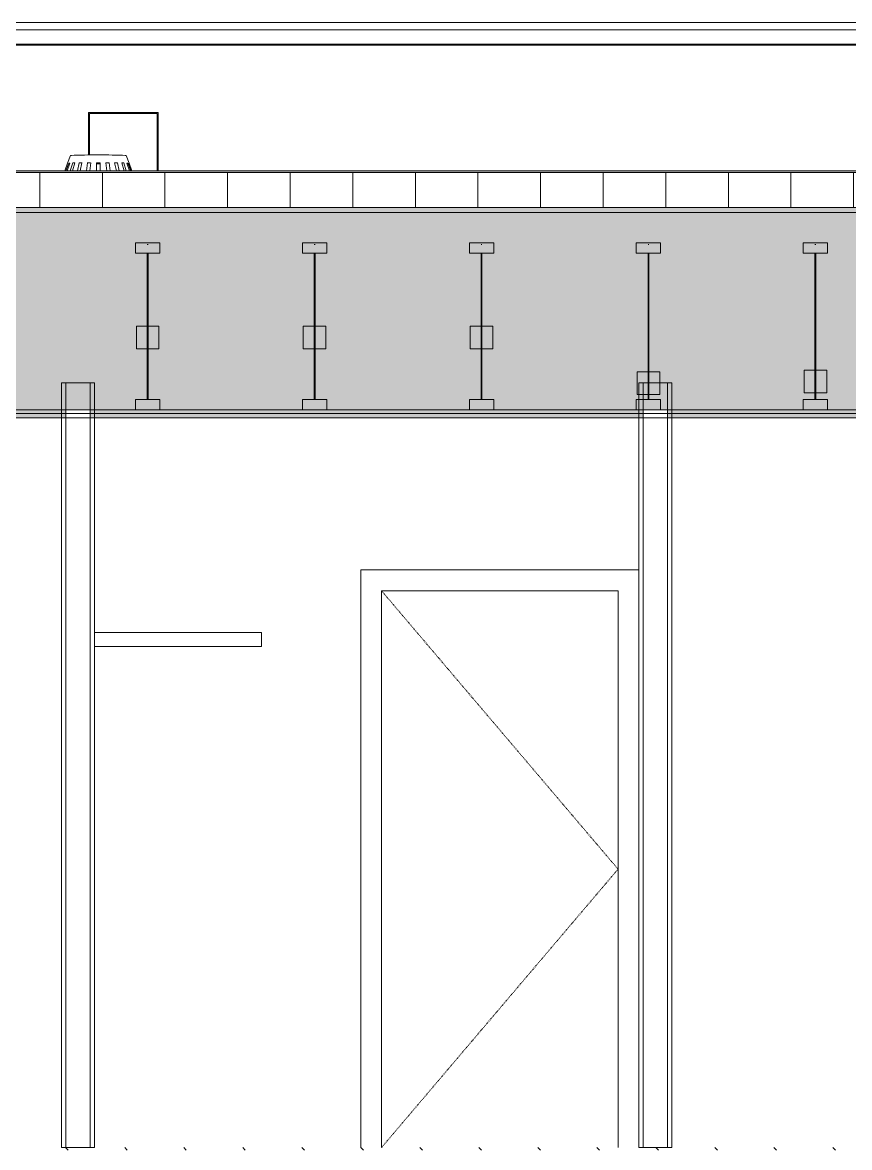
# Model space of a CAD drawing. Header units: inches. Extents: x 9661 to 16490, y -393 to 647.
# Drawn here: x 13314.7 to 13433.6, y 268 to 429.7 of the extents above; entities that cross this region are included whole.
import ezdxf

# ---------------------------------------------------------------- set-up
doc = ezdxf.new("R2010")
doc.units = ezdxf.units.IN
doc.header["$MEASUREMENT"] = 0
doc.linetypes.add('Dash 1_16_', pattern=[0.125, 0.0625, -0.0625])
for name, color, linetype, lineweight in [('0-3', 55, 'Continuous', 9), ('0-4', 90, 'Continuous', 5), ('0-5', 213, 'Continuous', 70), ('A-DOOR-2', 253, 'Dash 1_16_', 9), ('A-DOOR-FRAM-1', 253, 'Continuous', 9), ('A-FLOR-PATT-1', 45, 'Continuous', 9), ('A-GENM-1', 55, 'Continuous', 9), ('A-ROOF-1', 252, 'Continuous', 13), ('A-ROOF-2', 251, 'Continuous', 5), ('A-ROOF-3', 132, 'Continuous', 9), ('A-ROOF-PATT-1', 45, 'Continuous', 9), ('A-WALL-2', 253, 'Continuous', 9), ('A-WALL-3', 53, 'Continuous', 13), ('A-WALL-5', 55, 'Continuous', 9), ('M-EQPM-1', 55, 'Continuous', 9), ('Q-CASE-2', 253, 'Continuous', 9), ('S-BEAM-2', 7, 'Continuous', 9), ('S-BEAM-3', 55, 'Continuous', 9)]:
    doc.layers.add(name, color=color, linetype=linetype, lineweight=lineweight)

# ---------------------------------------------------------------- blocks, each defined once
blk = doc.blocks.new('OD_CW_Closet - OD_CW_Closet-V141-BUILDING SECTION - NORTH_SOUTH - LOOKING WEST')
at = {"layer": 'Q-CASE-2'}
for p, q in [((2389, 210), (2365, 210)), ((2365, 210), (2365, 208)), ((2389, 208), (2389, 210)), ((2365, 208), (2389, 208))]:
    blk.add_line(p, q, dxfattribs=at)
blk = doc.blocks.new('SWING - SINGLE - FLUSH - SWING - FLUSH - 2-10 x 6-8 - PRIVACY-V142-BUILDING SECTION - NORTH_SOUTH - LOOKING WEST')
at = {"layer": 'A-DOOR-2'}
for p in [(2406.25, 216), (2406.25, 136)]:
    blk.add_line(p, (2440.25, 176), dxfattribs=at)
at = {"layer": 'A-DOOR-FRAM-1'}
for p, q in [((2403.25, 219), (2403.25, 136)), ((2443.25, 219), (2403.25, 219)), ((2406.25, 136), (2406.25, 216)), ((2406.25, 216), (2440.25, 216)), ((2440.25, 216), (2440.25, 136))]:
    blk.add_line(p, q, dxfattribs=at)
blk = doc.blocks.new('CTR - 1st Phase - Unit Layouts_rvt-2-BUILDING SECTION - NORTH_SOUTH - LOOKING WEST')
at = {"layer": 'A-WALL-2'}
for p, q in [((2360.25, 377.87), (2360.25, 268)), ((2365, 377.87), (2360.25, 377.87)), ((2365, 268), (2365, 377.87)), ((2448, 377.87), (2443.25, 377.87)), ((2443.25, 377.87), (2443.25, 268)), ((2448, 268), (2448, 377.87)), ((2360.25, 268), (2365, 268)), ((2443.25, 268), (2448, 268))]:
    blk.add_line(p, q, dxfattribs=at)
at = {"layer": 'A-WALL-3'}
for p, q in [((2360.87, 377.87), (2360.87, 268)), ((2364.37, 377.87), (2364.37, 268)), ((2443.87, 377.87), (2443.87, 268)), ((2447.37, 377.87), (2447.37, 268))]:
    blk.add_line(p, q, dxfattribs=at)
at = {"layer": '0-5'}
for name in ['SWING - SINGLE - FLUSH - SWING - FLUSH - 2-10 x 6-8 - PRIVACY-V142-BUILDING SECTION - NORTH_SOUTH - LOOKING WEST', 'OD_CW_Closet - OD_CW_Closet-V141-BUILDING SECTION - NORTH_SOUTH - LOOKING WEST']:
    blk.add_blockref(name, (0, 132), dxfattribs=at)
blk = doc.blocks.new('TRUSS - 24_-2436638-BUILDING SECTION - NORTH_SOUTH - LOOKING WEST')
at = {"layer": 'S-BEAM-2'}
for p, q in [((2154.87, 398), (2154.87, 396.5)), ((2158.37, 398), (2154.87, 398)), ((2158.37, 396.5), (2158.37, 398)), ((2154.87, 396.5), (2158.37, 396.5)), ((2158.25, 386.02), (2155, 386.02)), ((2155, 386.02), (2155, 382.77)), ((2158.25, 382.77), (2158.25, 386.02)), ((2155, 382.77), (2158.25, 382.77)), ((2154.87, 375.5), (2154.87, 374)), ((2158.37, 375.5), (2154.87, 375.5)), ((2158.37, 374), (2158.37, 375.5)), ((2154.87, 374), (2158.37, 374))]:
    blk.add_line(p, q, dxfattribs=at)
at = {"layer": 'S-BEAM-3'}
for p, q in [((2156.69, 397.75), (2156.56, 397.75)), ((2156.56, 396.5), (2156.56, 375.5)), ((2156.69, 375.5), (2156.69, 396.5))]:
    blk.add_line(p, q, dxfattribs=at)
blk = doc.blocks.new('TRUSS - 24_-2436680-BUILDING SECTION - NORTH_SOUTH - LOOKING WEST')
at = {"layer": 'S-BEAM-2'}
for p, q in [((2442.87, 398), (2442.87, 396.5)), ((2446.37, 398), (2442.87, 398)), ((2446.37, 396.5), (2446.37, 398)), ((2442.87, 396.5), (2446.37, 396.5)), ((2446.25, 379.47), (2443, 379.47)), ((2443, 379.47), (2443, 376.22)), ((2446.25, 376.22), (2446.25, 379.47)), ((2442.87, 375.5), (2442.87, 374)), ((2446.37, 375.5), (2442.87, 375.5)), ((2443, 376.22), (2446.25, 376.22)), ((2446.37, 374), (2446.37, 375.5)), ((2442.87, 374), (2446.37, 374))]:
    blk.add_line(p, q, dxfattribs=at)
at = {"layer": 'S-BEAM-3'}
for p, q in [((2444.69, 397.75), (2444.56, 397.75)), ((2444.56, 396.5), (2444.56, 375.5)), ((2444.69, 375.5), (2444.69, 396.5))]:
    blk.add_line(p, q, dxfattribs=at)
blk = doc.blocks.new('TRUSS - 24_-2436722-BUILDING SECTION - NORTH_SOUTH - LOOKING WEST')
at = {"layer": 'S-BEAM-2'}
for p, q in [((2466.87, 398), (2466.87, 396.5)), ((2470.37, 398), (2466.87, 398)), ((2470.37, 396.5), (2470.37, 398)), ((2466.87, 396.5), (2470.37, 396.5)), ((2470.25, 379.69), (2467, 379.69)), ((2467, 379.69), (2467, 376.43)), ((2470.25, 376.43), (2470.25, 379.69)), ((2466.87, 375.5), (2466.87, 374)), ((2470.37, 375.5), (2466.87, 375.5)), ((2467, 376.43), (2470.25, 376.43)), ((2470.37, 374), (2470.37, 375.5)), ((2466.87, 374), (2470.37, 374))]:
    blk.add_line(p, q, dxfattribs=at)
at = {"layer": 'S-BEAM-3'}
for p, q in [((2468.69, 397.75), (2468.56, 397.75)), ((2468.56, 396.5), (2468.56, 375.5)), ((2468.69, 375.5), (2468.69, 396.5))]:
    blk.add_line(p, q, dxfattribs=at)
blk = doc.blocks.new('CTR - 1st Phase - Structure_rvt-2-BUILDING SECTION - NORTH_SOUTH - LOOKING WEST')
at = {"layer": '0-3'}
for name, p in [('TRUSS - 24_-2436638-BUILDING SECTION - NORTH_SOUTH - LOOKING WEST', (216, 0)), ('TRUSS - 24_-2436638-BUILDING SECTION - NORTH_SOUTH - LOOKING WEST', (240, 0)), ('TRUSS - 24_-2436638-BUILDING SECTION - NORTH_SOUTH - LOOKING WEST', (264, 0)), ('TRUSS - 24_-2436680-BUILDING SECTION - NORTH_SOUTH - LOOKING WEST', (0, 0)), ('TRUSS - 24_-2436722-BUILDING SECTION - NORTH_SOUTH - LOOKING WEST', (0, 0))]:
    blk.add_blockref(name, p, dxfattribs=at)
blk = doc.blocks.new('Basic Wall _ EXT - FIBER CEMENT - SMALL - ___-2145937-BUILDING SECTION - NORTH_SOUTH - LOOKING WEST')
at = {"layer": 'A-WALL-5'}
for p, q in [((3867.29, 429.66), (2061.36, 429.66)), ((2076.8, 428.6), (3851.85, 428.6)), ((2077.21, 426.42), (3851.44, 426.42)), ((2077.53, 426.57), (3851.11, 426.57))]:
    blk.add_line(p, q, dxfattribs=at)
blk = doc.blocks.new('Family1 - SCUPPER - east_west-2920096-BUILDING SECTION - NORTH_SOUTH - LOOKING WEST')
at = {"layer": 'A-GENM-1'}
for p, q in [((2364.12, 416.73), (2364.12, 410.62)), ((2374.12, 416.73), (2364.12, 416.73)), ((2364.25, 416.6), (2374, 416.6)), ((2364.25, 410.62), (2364.25, 416.6)), ((2374, 416.6), (2374, 408.34)), ((2374.12, 408.34), (2374.12, 416.73))]:
    blk.add_line(p, q, dxfattribs=at)
blk = doc.blocks.new('22142613 - Roof Drains - Type A - 15_ Strainer - 8_ Drain-2082947-BUILDING SECTION - NORTH_SOUTH - LOOKING WEST')
at = {"layer": 'M-EQPM-1'}
for p, q in [((3556.76, 409.44), (3556.34, 408.34)), ((3556.34, 408.34), (3556.75, 409.43)), ((3556.52, 408.34), (3556.92, 409.45)), ((3557.09, 409.46), (3556.68, 408.34)), ((3557.17, 410.55), (3556.75, 409.43)), ((3556.92, 409.45), (3557.09, 409.45)), ((3557.15, 408.34), (3557.5, 409.48)), ((3557.8, 409.49), (3557.45, 408.34)), ((3557.5, 409.48), (3557.8, 409.48)), ((3558.16, 408.34), (3558.42, 409.5)), ((3558.42, 409.5), (3558.84, 409.49)), ((3558.83, 409.51), (3558.57, 408.34)), ((3559.46, 408.34), (3559.6, 409.51)), ((3559.6, 409.51), (3560.07, 409.48)), ((3560.08, 409.52), (3559.94, 408.34)), ((3560.92, 408.34), (3560.92, 409.52)), ((3561.42, 409.52), (3561.42, 408.34)), ((3562.41, 408.34), (3562.27, 409.52)), ((3562.27, 409.48), (3562.75, 409.51)), ((3562.75, 409.51), (3562.89, 408.34)), ((3563.78, 408.34), (3563.51, 409.51)), ((3563.51, 409.49), (3563.92, 409.5)), ((3563.92, 409.5), (3564.19, 408.34)), ((3564.9, 408.34), (3564.54, 409.49)), ((3564.54, 409.48), (3564.85, 409.48)), ((3564.85, 409.48), (3565.2, 408.34)), ((3565.6, 409.43), (3565.17, 410.55)), ((3565.67, 408.34), (3565.26, 409.46)), ((3565.26, 409.45), (3565.43, 409.45)), ((3565.43, 409.45), (3565.83, 408.34)), ((3566, 408.34), (3565.58, 409.44)), ((3565.6, 409.43), (3566.01, 408.34))]:
    blk.add_line(p, q, dxfattribs=at)
for centre, major_axis, start_param, end_param in [((3561.17, 410.55), (4, 0), 0, 3.141593), ((3561.17, 409.43), (4.43, 0), 3.060354, 3.100973), ((3561.17, 409.43), (4.43, 0), 3.141593, 3.173424), ((3561.17, 409.43), (4.43, 0), 3.133754, 3.141593), ((3561.17, 409.43), (4.43, 0), 2.747406, 2.860472), ((3561.17, 409.43), (4.43, 0), 2.43676, 2.549818), ((3561.17, 409.43), (4.43, 0), 2.128072, 2.241119), ((3561.17, 409.43), (4.43, 0), 1.820803, 1.933842), ((3561.17, 409.43), (4.43, 0), 1.514279, 1.627314), ((3561.17, 409.43), (4.43, 0), 4.655871, 4.768907), ((3561.17, 409.43), (4.43, 0), 1.207751, 1.32079), ((3561.17, 409.43), (4.43, 0), 0.900473, 1.013521), ((3561.17, 409.43), (4.43, 0), 0.591774, 0.704832), ((3561.17, 409.43), (4.43, 0), 0.28112, 0.394187), ((3561.17, 409.43), (4.43, 0), 0.040619, 0.081239), ((3561.17, 409.43), (4.43, 0), 6.251354, 6.283185), ((3561.17, 409.43), (4.43, 0), 0, 0.007838)]:
    blk.add_ellipse(centre, major_axis=major_axis, ratio=0.020571, start_param=start_param, end_param=end_param, dxfattribs=at)

msp = doc.modelspace()

# ---------------------------------------------------------------- hatches: boundary and pattern name
at = {"layer": 'A-FLOR-PATT-1'}
h = msp.add_hatch(dxfattribs=at)
h.set_pattern_fill('FP_38', color=256, style=0, pattern_type=2)
h.set_pattern_definition([(135, (14217.158, 59.024), (-4.24264, -4.24264), [])])
h.paths.add_polyline_path([(13036.8505, 267.625), (13478.4255, 267.625), (13478.4255, 268), (13036.8505, 268)], flags=0)
h.paths.add_polyline_path([(14797.414, 267.625), (14811.9005, 267.625), (14811.9005, 268), (13601.8005, 268), (13601.8005, 267.625), (14789.0347, 267.625)], flags=0)
at = {"layer": 'A-ROOF-1'}
h = msp.add_hatch(color=256, dxfattribs=at)
h.paths.add_polyline_path([(13307.0451, 408.0883), (13478.4255, 408.0883), (13478.4255, 408.3384), (13036.8505, 408.3384), (13036.8505, 408.0883), (13305.9075, 408.0883)], flags=0)
h.paths.add_polyline_path([(14541.236, 408.0883), (14811.9005, 408.0883), (14811.9005, 408.3384), (13601.8005, 408.3384), (13601.8005, 408.0883), (14529.278, 408.0883)], flags=0)
at = {"layer": 'A-ROOF-2'}
h = msp.add_hatch(color=256, dxfattribs=at)
h.paths.add_polyline_path([(13036.4327, 373.5), (13320.9255, 373.5), (13320.9255, 374), (13036.2255, 374), (13036.2255, 373.5), (13036.3726, 373.5)], flags=0)
h.paths.add_polyline_path([(14811.9005, 373.5), (14812.5255, 373.5), (14812.5255, 374), (14302.088, 374), (14302.088, 373.5), (14797.414, 373.5)], flags=0)
h.paths.add_polyline_path([(13324.4255, 373.5), (13403.9255, 373.5), (13403.9255, 374), (13324.4255, 374), (13324.4255, 373.8256)], flags=0)
h.paths.add_polyline_path([(14296.588, 373.5), (14296.588, 374), (14100.1755, 374), (14100.1755, 373.5), (14294.659, 373.5)], flags=0)
h.paths.add_polyline_path([(13407.4255, 373.5), (13478.4255, 373.5), (13478.4255, 374), (13407.4255, 374), (13407.4255, 373.9196)], flags=0)
h.paths.add_polyline_path([(14094.6755, 373.5), (14094.6755, 374), (13898.888, 374), (13898.888, 373.5), (14093.557, 373.5)], flags=0)
h.paths.add_polyline_path([(13601.8005, 373.5), (13893.388, 373.5), (13893.388, 374), (13601.8005, 374)], flags=0)
at = {"layer": 'A-ROOF-PATT-1'}
h = msp.add_hatch(dxfattribs=at)
h.set_pattern_fill('FP_43', color=256, style=0, pattern_type=2)
h.set_pattern_definition([(0, (14217.158, 59.024), (0, 9), []), (90, (14217.158, 59.024), (-9, 6e-16), [])])
h.paths.add_polyline_path([(13335.2349, 403.0873), (13478.4255, 403.0873), (13478.4255, 408.0883), (13036.2255, 408.0883), (13036.2255, 403.0873), (13331.0452, 403.0873)], flags=0)
h.paths.add_polyline_path([(13905.0239, 403.0873), (14812.5255, 403.0873), (14812.5255, 408.0883), (13601.8005, 408.0883), (13601.8005, 403.0873), (13900.8342, 403.0873)], flags=0)
h = msp.add_hatch(dxfattribs=at)
h.set_pattern_fill('FP_40', color=256, style=0, pattern_type=2)
h.set_pattern_definition([(0, (14217.158, 59.024), (0, 4.798), []), (315, (14217.1578, 59.024), (4.798427, 0), [6.786, -6.786]), (45, (14217.1578, 59.024), (4.798427, 0), [6.786, -6.786])])
h.paths.add_polyline_path([(13289.149, 402.3371), (13478.4255, 402.3371), (13478.4255, 403.0873), (13036.2255, 403.0873), (13036.2255, 402.3371), (13280.7697, 402.3371)], flags=0)
h.paths.add_polyline_path([(14516.7091, 402.3371), (14812.5255, 402.3371), (14812.5255, 403.0873), (13601.8005, 403.0873), (13601.8005, 402.3371), (14512.5195, 402.3371)], flags=0)
h = msp.add_hatch(dxfattribs=at)
h.set_pattern_fill('FP_37', color=256, style=0, pattern_type=2)
h.set_pattern_definition([(161.57, (14217.6378, 59.504), (-3.8399538, -1.54e-05), [0, -27.322, 3.034, 0]), (18.43, (14216.6778, 59.504), (-3.8399538, 1.54e-05), [0, -27.322, 3.034, 0]), (108.43, (14217.6378, 59.504), (1.919622, -9.6005246), [9.106, -21.25]), (71.57, (14216.6778, 59.504), (1.919622, 9.6005246), [9.106, -21.25])])
h.paths.add_polyline_path([(13036.2255, 374), (13478.4255, 374), (13478.4255, 402.3371), (13036.2255, 402.3371), (13036.2255, 383.4046)], flags=0)
h.paths.add_polyline_path([(14812.5255, 374), (14812.5255, 402.3371), (13601.8005, 402.3371), (13601.8005, 374), (14797.414, 374)], flags=0)
h = msp.add_hatch(dxfattribs=at)
h.set_pattern_fill('FP_41', color=256, style=0, pattern_type=2)
h.set_pattern_definition([(0, (14217.158, 59.024), (30.72, 7.68), [1.267, -21.773, 1.267, -21.773, -122.88]), (0, (14217.158, 59.024), (30.72, 7.68), [-46.08, 1.267, -44.813, 1.267, -21.773, -53.76]), (0, (14217.158, 59.024), (30.72, 7.68), [-115.2, 1.267, -14.093, 1.267, -37.133]), (120, (14228.678, 62.864), (-22.011075, 22.7643), [1.267, -21.773, 1.267, -21.773, -122.88]), (120, (14228.678, 62.864), (-22.011075, 22.7643), [-46.08, 1.267, -44.813, 1.267, -21.773, -53.76]), (120, (14228.678, 62.864), (-22.011075, 22.7643), [-115.2, 1.267, -14.093, 1.267, -37.133]), (240, (14232.518, 78.224), (-8.708925, -30.4443), [1.267, -21.773, 1.267, -21.773, -122.88]), (240, (14232.518, 78.224), (-8.708925, -30.4443), [-46.08, 1.267, -44.813, 1.267, -21.773, -53.76]), (240, (14232.518, 78.224), (-8.708925, -30.4443), [-115.2, 1.267, -14.093, 1.267, -37.133])])
h.paths.add_polyline_path([(13478.4255, 372.875), (13478.4255, 373.5), (13407.4255, 373.5), (13407.4255, 372.875), (13477.6821, 372.875)], flags=0)
h.paths.add_polyline_path([(13320.3005, 372.875), (13320.9255, 372.875), (13320.9255, 373.5), (13036.8505, 373.5), (13036.8505, 372.875), (13314.2867, 372.875)], flags=0)
h.paths.add_polyline_path([(14680.1045, 372.875), (14811.9005, 372.875), (14811.9005, 373.5), (13601.8005, 373.5), (13601.8005, 372.875), (14663.346, 372.875)], flags=0)
h.paths.add_polyline_path([(13324.4255, 372.875), (13403.9255, 372.875), (13403.9255, 373.5), (13324.4255, 373.5), (13324.4255, 373.093)], flags=0)

# ---------------------------------------------------------------- linework, layer by layer
at = {"layer": 'A-ROOF-3'}
for p, q in [((13478.4255, 408.0883), (13036.2255, 408.0883)), ((13478.4255, 408.3384), (13036.8505, 408.3384)), ((13478.4255, 403.0873), (13036.2255, 403.0873)), ((13478.4255, 402.3371), (13036.2255, 402.3371)), ((13036.2255, 374), (13478.4255, 374)), ((13036.2255, 373.5), (13478.4255, 373.5)), ((13036.8505, 372.875), (13478.4255, 372.875))]:
    msp.add_line(p, q, dxfattribs=at)
at = {"layer": 'A-WALL-5'}
for p, q in [((13324.1755, 410.6219), (13324.1755, 416.7266)), ((13324.1755, 416.7266), (13334.1755, 416.7266)), ((13334.1755, 416.7266), (13334.1755, 408.3384))]:
    msp.add_line(p, q, dxfattribs=at)

# ---------------------------------------------------------------- block references
at = {"layer": '0-4'}
for name in ['CTR - 1st Phase - Structure_rvt-2-BUILDING SECTION - NORTH_SOUTH - LOOKING WEST', 'CTR - 1st Phase - Unit Layouts_rvt-2-BUILDING SECTION - NORTH_SOUTH - LOOKING WEST']:
    msp.add_blockref(name, (10960.0518, 0), dxfattribs=at)
at = {"layer": 'A-GENM-1'}
msp.add_blockref('Family1 - SCUPPER - east_west-2920096-BUILDING SECTION - NORTH_SOUTH - LOOKING WEST', (10960.0518, 0), dxfattribs=at)
at = {"layer": 'A-WALL-5'}
msp.add_blockref('Basic Wall _ EXT - FIBER CEMENT - SMALL - ___-2145937-BUILDING SECTION - NORTH_SOUTH - LOOKING WEST', (10960.0518, 0), dxfattribs=at)
at = {"layer": 'M-EQPM-1'}
msp.add_blockref('22142613 - Roof Drains - Type A - 15_ Strainer - 8_ Drain-2082947-BUILDING SECTION - NORTH_SOUTH - LOOKING WEST', (9764.4018, 0), dxfattribs=at)

doc.saveas('drawing.dxf')
